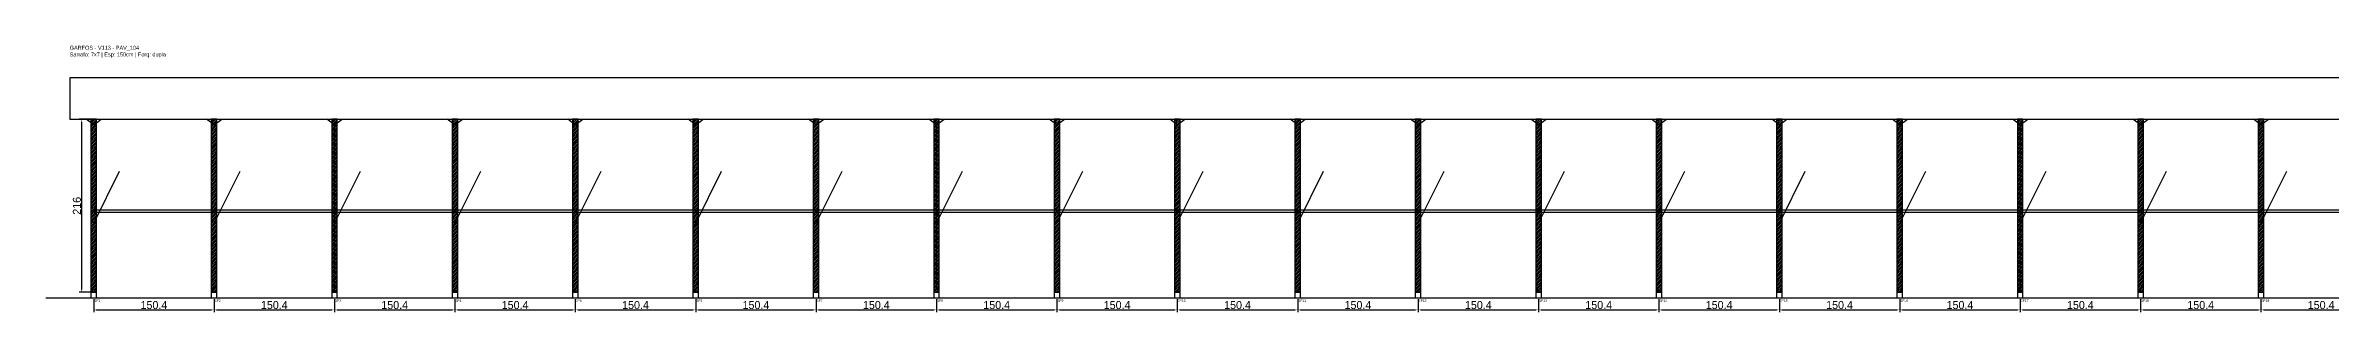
# Model space of a CAD drawing. Header units: metres. Extents: x -30 to 5807, y -25 to 308.
# Drawn here: x -30 to 2825, y -25 to 308 of the extents above; entities that cross this region are included whole.
import ezdxf

# ---------------------------------------------------------------- set-up
doc = ezdxf.new("R2010")
doc.units = ezdxf.units.M
for name, color, linetype in [('BARRA_ANCORAGEM', 1, 'Continuous'), ('COTA', 241, 'Continuous'), ('GARFOS OK', 3, 'Continuous'), ('NOME DA VIGA', 6, 'Continuous'), ('SARR_7x7', 40, 'Continuous'), ('TIRAS REESCORAMENTO', 252, 'Continuous'), ('VIGAS', 3, 'Continuous')]:
    doc.layers.add(name, color=color, linetype=linetype)
doc.dimstyles.new('EZ DXF', dxfattribs={"dimtxt": 10, "dimasz": 3.5, "dimexe": 3, "dimexo": 1.5, "dimgap": 1, "dimtad": 1, "dimdec": 1, "dimdsep": 46, "dimcen": 2.5, "dimazin": 3, "dimtfac": 1, "dimtmove": 0, "dimatfit": 3})

msp = doc.modelspace()

# ---------------------------------------------------------------- hatches: boundary and pattern name
at = {"layer": 'COTA'}
h = msp.add_hatch(dxfattribs=at)
h.set_pattern_fill('ANSI31', scale=0.5)
h.paths.add_polyline_path([(26.5, 0), (33.5, 0), (33.5, 216), (26.5, 216)])
h = msp.add_hatch(dxfattribs=at)
h.set_pattern_fill('ANSI31', scale=0.5)
h.paths.add_polyline_path([(176.95, 0), (183.95, 0), (183.95, 216), (176.95, 216)])
h = msp.add_hatch(dxfattribs=at)
h.set_pattern_fill('ANSI31', scale=0.5)
h.paths.add_polyline_path([(327.39, 0), (334.39, 0), (334.39, 216), (327.39, 216)])
h = msp.add_hatch(dxfattribs=at)
h.set_pattern_fill('ANSI31', scale=0.5)
h.paths.add_polyline_path([(477.84, 0), (484.84, 0), (484.84, 216), (477.84, 216)])
h = msp.add_hatch(dxfattribs=at)
h.set_pattern_fill('ANSI31', scale=0.5)
h.paths.add_polyline_path([(628.29, 0), (635.29, 0), (635.29, 216), (628.29, 216)])
h = msp.add_hatch(dxfattribs=at)
h.set_pattern_fill('ANSI31', scale=0.5)
h.paths.add_polyline_path([(778.74, 0), (785.74, 0), (785.74, 216), (778.74, 216)])
h = msp.add_hatch(dxfattribs=at)
h.set_pattern_fill('ANSI31', scale=0.5)
h.paths.add_polyline_path([(929.18, 0), (936.18, 0), (936.18, 216), (929.18, 216)])
h = msp.add_hatch(dxfattribs=at)
h.set_pattern_fill('ANSI31', scale=0.5)
h.paths.add_polyline_path([(1079.63, 0), (1086.63, 0), (1086.63, 216), (1079.63, 216)])
h = msp.add_hatch(dxfattribs=at)
h.set_pattern_fill('ANSI31', scale=0.5)
h.paths.add_polyline_path([(1230.08, 0), (1237.08, 0), (1237.08, 216), (1230.08, 216)])
h = msp.add_hatch(dxfattribs=at)
h.set_pattern_fill('ANSI31', scale=0.5)
h.paths.add_polyline_path([(1380.53, 0), (1387.53, 0), (1387.53, 216), (1380.53, 216)])
h = msp.add_hatch(dxfattribs=at)
h.set_pattern_fill('ANSI31', scale=0.5)
h.paths.add_polyline_path([(1530.97, 0), (1537.97, 0), (1537.97, 216), (1530.97, 216)])
h = msp.add_hatch(dxfattribs=at)
h.set_pattern_fill('ANSI31', scale=0.5)
h.paths.add_polyline_path([(1681.42, 0), (1688.42, 0), (1688.42, 216), (1681.42, 216)])
h = msp.add_hatch(dxfattribs=at)
h.set_pattern_fill('ANSI31', scale=0.5)
h.paths.add_polyline_path([(1831.87, 0), (1838.87, 0), (1838.87, 216), (1831.87, 216)])
h = msp.add_hatch(dxfattribs=at)
h.set_pattern_fill('ANSI31', scale=0.5)
h.paths.add_polyline_path([(1982.32, 0), (1989.32, 0), (1989.32, 216), (1982.32, 216)])
h = msp.add_hatch(dxfattribs=at)
h.set_pattern_fill('ANSI31', scale=0.5)
h.paths.add_polyline_path([(2132.76, 0), (2139.76, 0), (2139.76, 216), (2132.76, 216)])
h = msp.add_hatch(dxfattribs=at)
h.set_pattern_fill('ANSI31', scale=0.5)
h.paths.add_polyline_path([(2283.21, 0), (2290.21, 0), (2290.21, 216), (2283.21, 216)])
h = msp.add_hatch(dxfattribs=at)
h.set_pattern_fill('ANSI31', scale=0.5)
h.paths.add_polyline_path([(2433.66, 0), (2440.66, 0), (2440.66, 216), (2433.66, 216)])
h = msp.add_hatch(dxfattribs=at)
h.set_pattern_fill('ANSI31', scale=0.5)
h.paths.add_polyline_path([(2584.11, 0), (2591.11, 0), (2591.11, 216), (2584.11, 216)])
h = msp.add_hatch(dxfattribs=at)
h.set_pattern_fill('ANSI31', scale=0.5)
h.paths.add_polyline_path([(2734.55, 0), (2741.55, 0), (2741.55, 216), (2734.55, 216)])

# ---------------------------------------------------------------- linework, layer by layer
at = {"layer": 'BARRA_ANCORAGEM'}
for p, q in [((30, 86.4), (62.4, 151.2)), ((180.45, 86.4), (212.85, 151.2)), ((330.89, 86.4), (363.29, 151.2)), ((481.34, 86.4), (513.74, 151.2)), ((631.79, 86.4), (664.19, 151.2)), ((782.24, 86.4), (814.64, 151.2)), ((932.68, 86.4), (965.08, 151.2)), ((1083.13, 86.4), (1115.53, 151.2)), ((1233.58, 86.4), (1265.98, 151.2)), ((1384.03, 86.4), (1416.43, 151.2)), ((1534.47, 86.4), (1566.87, 151.2)), ((1684.92, 86.4), (1717.32, 151.2)), ((1835.37, 86.4), (1867.77, 151.2)), ((1985.82, 86.4), (2018.22, 151.2)), ((2136.26, 86.4), (2168.66, 151.2)), ((2286.71, 86.4), (2319.11, 151.2)), ((2437.16, 86.4), (2469.56, 151.2)), ((2587.61, 86.4), (2620.01, 151.2)), ((2738.05, 86.4), (2770.45, 151.2))]:
    msp.add_line(p, q, dxfattribs=at)
at = {"layer": 'GARFOS OK'}
for p, q in [((30, 209), (20.5, 216)), ((20.5, 216), (39.5, 216)), ((30, 209), (39.5, 216)), ((180.45, 209), (170.95, 216)), ((170.95, 216), (189.95, 216)), ((180.45, 209), (189.95, 216)), ((330.89, 209), (321.39, 216)), ((321.39, 216), (340.39, 216)), ((330.89, 209), (340.39, 216)), ((481.34, 209), (471.84, 216)), ((471.84, 216), (490.84, 216)), ((481.34, 209), (490.84, 216)), ((631.79, 209), (622.29, 216)), ((622.29, 216), (641.29, 216)), ((631.79, 209), (641.29, 216)), ((782.24, 209), (772.74, 216)), ((772.74, 216), (791.74, 216)), ((782.24, 209), (791.74, 216)), ((932.68, 209), (923.18, 216)), ((923.18, 216), (942.18, 216)), ((932.68, 209), (942.18, 216)), ((1083.13, 209), (1073.63, 216)), ((1073.63, 216), (1092.63, 216)), ((1083.13, 209), (1092.63, 216)), ((1233.58, 209), (1224.08, 216)), ((1224.08, 216), (1243.08, 216)), ((1233.58, 209), (1243.08, 216)), ((1384.03, 209), (1374.53, 216)), ((1374.53, 216), (1393.53, 216)), ((1384.03, 209), (1393.53, 216)), ((1534.47, 209), (1524.97, 216)), ((1524.97, 216), (1543.97, 216)), ((1534.47, 209), (1543.97, 216)), ((1684.92, 209), (1675.42, 216)), ((1675.42, 216), (1694.42, 216)), ((1684.92, 209), (1694.42, 216)), ((1835.37, 209), (1825.87, 216)), ((1825.87, 216), (1844.87, 216)), ((1835.37, 209), (1844.87, 216)), ((1985.82, 209), (1976.32, 216)), ((1976.32, 216), (1995.32, 216)), ((1985.82, 209), (1995.32, 216)), ((2136.26, 209), (2126.76, 216)), ((2126.76, 216), (2145.76, 216)), ((2136.26, 209), (2145.76, 216)), ((2286.71, 209), (2277.21, 216)), ((2277.21, 216), (2296.21, 216)), ((2286.71, 209), (2296.21, 216)), ((2437.16, 209), (2427.66, 216)), ((2427.66, 216), (2446.66, 216)), ((2437.16, 209), (2446.66, 216)), ((2587.61, 209), (2578.11, 216)), ((2578.11, 216), (2597.11, 216)), ((2587.61, 209), (2597.11, 216)), ((2738.05, 209), (2728.55, 216)), ((2728.55, 216), (2747.55, 216)), ((2738.05, 209), (2747.55, 216))]:
    msp.add_line(p, q, dxfattribs=at)
at = {"layer": 'GARFOS OK', "linetype": 'CONTINUOUS'}
msp.add_line((-30, -7), (5807, -7), dxfattribs=at)
at = {"layer": 'GARFOS OK'}
for points in [[(26.5, 0), (33.5, 0), (33.5, 216), (26.5, 216), (26.5, 0)], [(176.95, 0), (183.95, 0), (183.95, 216), (176.95, 216), (176.95, 0)], [(327.39, 0), (334.39, 0), (334.39, 216), (327.39, 216), (327.39, 0)], [(477.84, 0), (484.84, 0), (484.84, 216), (477.84, 216), (477.84, 0)], [(628.29, 0), (635.29, 0), (635.29, 216), (628.29, 216), (628.29, 0)], [(778.74, 0), (785.74, 0), (785.74, 216), (778.74, 216), (778.74, 0)], [(929.18, 0), (936.18, 0), (936.18, 216), (929.18, 216), (929.18, 0)], [(1079.63, 0), (1086.63, 0), (1086.63, 216), (1079.63, 216), (1079.63, 0)], [(1230.08, 0), (1237.08, 0), (1237.08, 216), (1230.08, 216), (1230.08, 0)], [(1380.53, 0), (1387.53, 0), (1387.53, 216), (1380.53, 216), (1380.53, 0)], [(1530.97, 0), (1537.97, 0), (1537.97, 216), (1530.97, 216), (1530.97, 0)], [(1681.42, 0), (1688.42, 0), (1688.42, 216), (1681.42, 216), (1681.42, 0)], [(1831.87, 0), (1838.87, 0), (1838.87, 216), (1831.87, 216), (1831.87, 0)], [(1982.32, 0), (1989.32, 0), (1989.32, 216), (1982.32, 216), (1982.32, 0)], [(2132.76, 0), (2139.76, 0), (2139.76, 216), (2132.76, 216), (2132.76, 0)], [(2283.21, 0), (2290.21, 0), (2290.21, 216), (2283.21, 216), (2283.21, 0)], [(2433.66, 0), (2440.66, 0), (2440.66, 216), (2433.66, 216), (2433.66, 0)], [(2584.11, 0), (2591.11, 0), (2591.11, 216), (2584.11, 216), (2584.11, 0)], [(2734.55, 0), (2741.55, 0), (2741.55, 216), (2734.55, 216), (2734.55, 0)]]:
    msp.add_lwpolyline(points, dxfattribs=at)
at = {"layer": 'SARR_7x7'}
for points in [[(26.5, -7), (33.5, -7), (33.5, 0), (26.5, 0), (26.5, -7)], [(176.95, -7), (183.95, -7), (183.95, 0), (176.95, 0), (176.95, -7)], [(327.39, -7), (334.39, -7), (334.39, 0), (327.39, 0), (327.39, -7)], [(477.84, -7), (484.84, -7), (484.84, 0), (477.84, 0), (477.84, -7)], [(628.29, -7), (635.29, -7), (635.29, 0), (628.29, 0), (628.29, -7)], [(778.74, -7), (785.74, -7), (785.74, 0), (778.74, 0), (778.74, -7)], [(929.18, -7), (936.18, -7), (936.18, 0), (929.18, 0), (929.18, -7)], [(1079.63, -7), (1086.63, -7), (1086.63, 0), (1079.63, 0), (1079.63, -7)], [(1230.08, -7), (1237.08, -7), (1237.08, 0), (1230.08, 0), (1230.08, -7)], [(1380.53, -7), (1387.53, -7), (1387.53, 0), (1380.53, 0), (1380.53, -7)], [(1530.97, -7), (1537.97, -7), (1537.97, 0), (1530.97, 0), (1530.97, -7)], [(1681.42, -7), (1688.42, -7), (1688.42, 0), (1681.42, 0), (1681.42, -7)], [(1831.87, -7), (1838.87, -7), (1838.87, 0), (1831.87, 0), (1831.87, -7)], [(1982.32, -7), (1989.32, -7), (1989.32, 0), (1982.32, 0), (1982.32, -7)], [(2132.76, -7), (2139.76, -7), (2139.76, 0), (2132.76, 0), (2132.76, -7)], [(2283.21, -7), (2290.21, -7), (2290.21, 0), (2283.21, 0), (2283.21, -7)], [(2433.66, -7), (2440.66, -7), (2440.66, 0), (2433.66, 0), (2433.66, -7)], [(2584.11, -7), (2591.11, -7), (2591.11, 0), (2584.11, 0), (2584.11, -7)], [(2734.55, -7), (2741.55, -7), (2741.55, 0), (2734.55, 0), (2734.55, -7)]]:
    msp.add_lwpolyline(points, dxfattribs=at)
at = {"layer": 'TIRAS REESCORAMENTO'}
for points in [[(30, 100), (180.45, 100), (180.45, 102.5), (30, 102.5), (30, 100)], [(180.45, 100), (330.89, 100), (330.89, 102.5), (180.45, 102.5), (180.45, 100)], [(330.89, 100), (481.34, 100), (481.34, 102.5), (330.89, 102.5), (330.89, 100)], [(481.34, 100), (631.79, 100), (631.79, 102.5), (481.34, 102.5), (481.34, 100)], [(631.79, 100), (782.24, 100), (782.24, 102.5), (631.79, 102.5), (631.79, 100)], [(782.24, 100), (932.68, 100), (932.68, 102.5), (782.24, 102.5), (782.24, 100)], [(932.68, 100), (1083.13, 100), (1083.13, 102.5), (932.68, 102.5), (932.68, 100)], [(1083.13, 100), (1233.58, 100), (1233.58, 102.5), (1083.13, 102.5), (1083.13, 100)], [(1233.58, 100), (1384.03, 100), (1384.03, 102.5), (1233.58, 102.5), (1233.58, 100)], [(1384.03, 100), (1534.47, 100), (1534.47, 102.5), (1384.03, 102.5), (1384.03, 100)], [(1534.47, 100), (1684.92, 100), (1684.92, 102.5), (1534.47, 102.5), (1534.47, 100)], [(1684.92, 100), (1835.37, 100), (1835.37, 102.5), (1684.92, 102.5), (1684.92, 100)], [(1835.37, 100), (1985.82, 100), (1985.82, 102.5), (1835.37, 102.5), (1835.37, 100)], [(1985.82, 100), (2136.26, 100), (2136.26, 102.5), (1985.82, 102.5), (1985.82, 100)], [(2136.26, 100), (2286.71, 100), (2286.71, 102.5), (2136.26, 102.5), (2136.26, 100)], [(2286.71, 100), (2437.16, 100), (2437.16, 102.5), (2286.71, 102.5), (2286.71, 100)], [(2437.16, 100), (2587.61, 100), (2587.61, 102.5), (2437.16, 102.5), (2437.16, 100)], [(2587.61, 100), (2738.05, 100), (2738.05, 102.5), (2587.61, 102.5), (2587.61, 100)], [(2738.05, 100), (2888.5, 100), (2888.5, 102.5), (2738.05, 102.5), (2738.05, 100)]]:
    msp.add_lwpolyline(points, dxfattribs=at)
at = {"layer": 'VIGAS'}
msp.add_lwpolyline([(0, 216), (5777, 216), (5777, 268), (0, 268), (0, 216)], dxfattribs=at)

# ---------------------------------------------------------------- texts
at = {"layer": 'NOME DA VIGA'}
for s, p in [('GF1', (30, -12)), ('GF2', (180.45, -12)), ('GF3', (330.89, -12)), ('GF4', (481.34, -12)), ('GF5', (631.79, -12)), ('GF6', (782.24, -12)), ('GF7', (932.68, -12)), ('GF8', (1083.13, -12)), ('GF9', (1233.58, -12)), ('GF10', (1384.03, -12)), ('GF11', (1534.47, -12)), ('GF12', (1684.92, -12)), ('GF13', (1835.37, -12)), ('GF14', (1985.82, -12)), ('GF15', (2136.26, -12)), ('GF16', (2286.71, -12)), ('GF17', (2437.16, -12)), ('GF18', (2587.61, -12)), ('GF19', (2738.05, -12))]:
    msp.add_text(s, height=3, dxfattribs=at).set_placement(p)
at = {"layer": 'NOME DA VIGA', "insert": (0, 293), "char_height": 5, "attachment_point": 7}
msp.add_mtext('GARFOS - V113 - PAV_104\\PSarrafo: 7x7 | Esp: 150cm | Forq: dupla', dxfattribs=at)

# ---------------------------------------------------------------- dimensions: what is measured, and where the dimension line sits
at = {"layer": 'COTA'}
msp.add_linear_dim(base=(15, 0), p1=(30, 0), p2=(30, 216), angle=90, dimstyle='EZ DXF', dxfattribs=at).render()
for base, p1, p2 in [((30, -22), (30, -7), (180.4474, -7)), ((180.45, -22), (180.45, -7), (330.89, -7)), ((330.8947, -22), (330.8947, -7), (481.3421, -7)), ((481.3421, -22), (481.3421, -7), (631.7895, -7)), ((631.7895, -22), (631.7895, -7), (782.2368, -7)), ((782.24, -22), (782.24, -7), (932.68, -7)), ((932.6842, -22), (932.6842, -7), (1083.1316, -7)), ((1083.1316, -22), (1083.1316, -7), (1233.5789, -7)), ((1233.5789, -22), (1233.5789, -7), (1384.0263, -7)), ((1384.03, -22), (1384.03, -7), (1534.47, -7)), ((1534.4737, -22), (1534.4737, -7), (1684.9211, -7)), ((1684.9211, -22), (1684.9211, -7), (1835.3684, -7)), ((1835.3684, -22), (1835.3684, -7), (1985.8158, -7)), ((1985.82, -22), (1985.82, -7), (2136.26, -7)), ((2136.2632, -22), (2136.2632, -7), (2286.7105, -7)), ((2286.7105, -22), (2286.7105, -7), (2437.1579, -7)), ((2437.1579, -22), (2437.1579, -7), (2587.6053, -7)), ((2587.61, -22), (2587.61, -7), (2738.05, -7)), ((2738.0526, -22), (2738.0526, -7), (2888.5, -7))]:
    msp.add_linear_dim(base=base, p1=p1, p2=p2, dimstyle='EZ DXF', dxfattribs=at).render()

doc.saveas('drawing.dxf')
